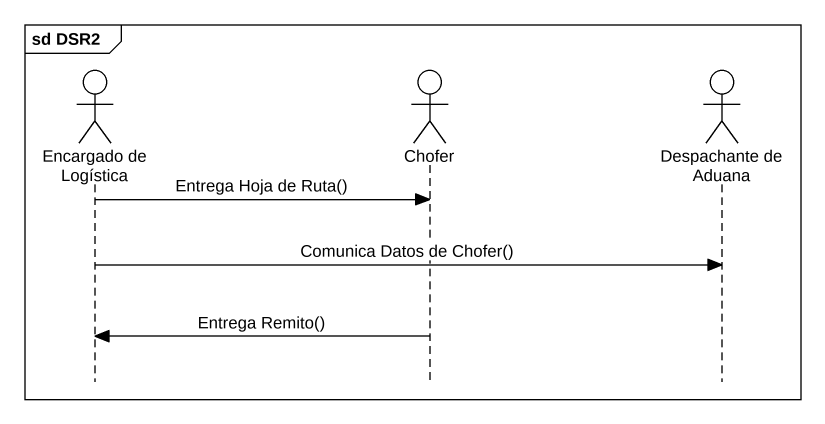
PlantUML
@startuml
mainframe sd DSR2
hide footbox
actor "Encargado de Logística" as Encargado_de_Logística
actor Chofer
actor "Despachante de Aduana" as Despachante_de_Aduana

Encargado_de_Logística -> Chofer : Entrega Hoja de Ruta()
Encargado_de_Logística -> Despachante_de_Aduana : Comunica Datos de Chofer()
Chofer -> Encargado_de_Logística : Entrega Remito()
@enduml
